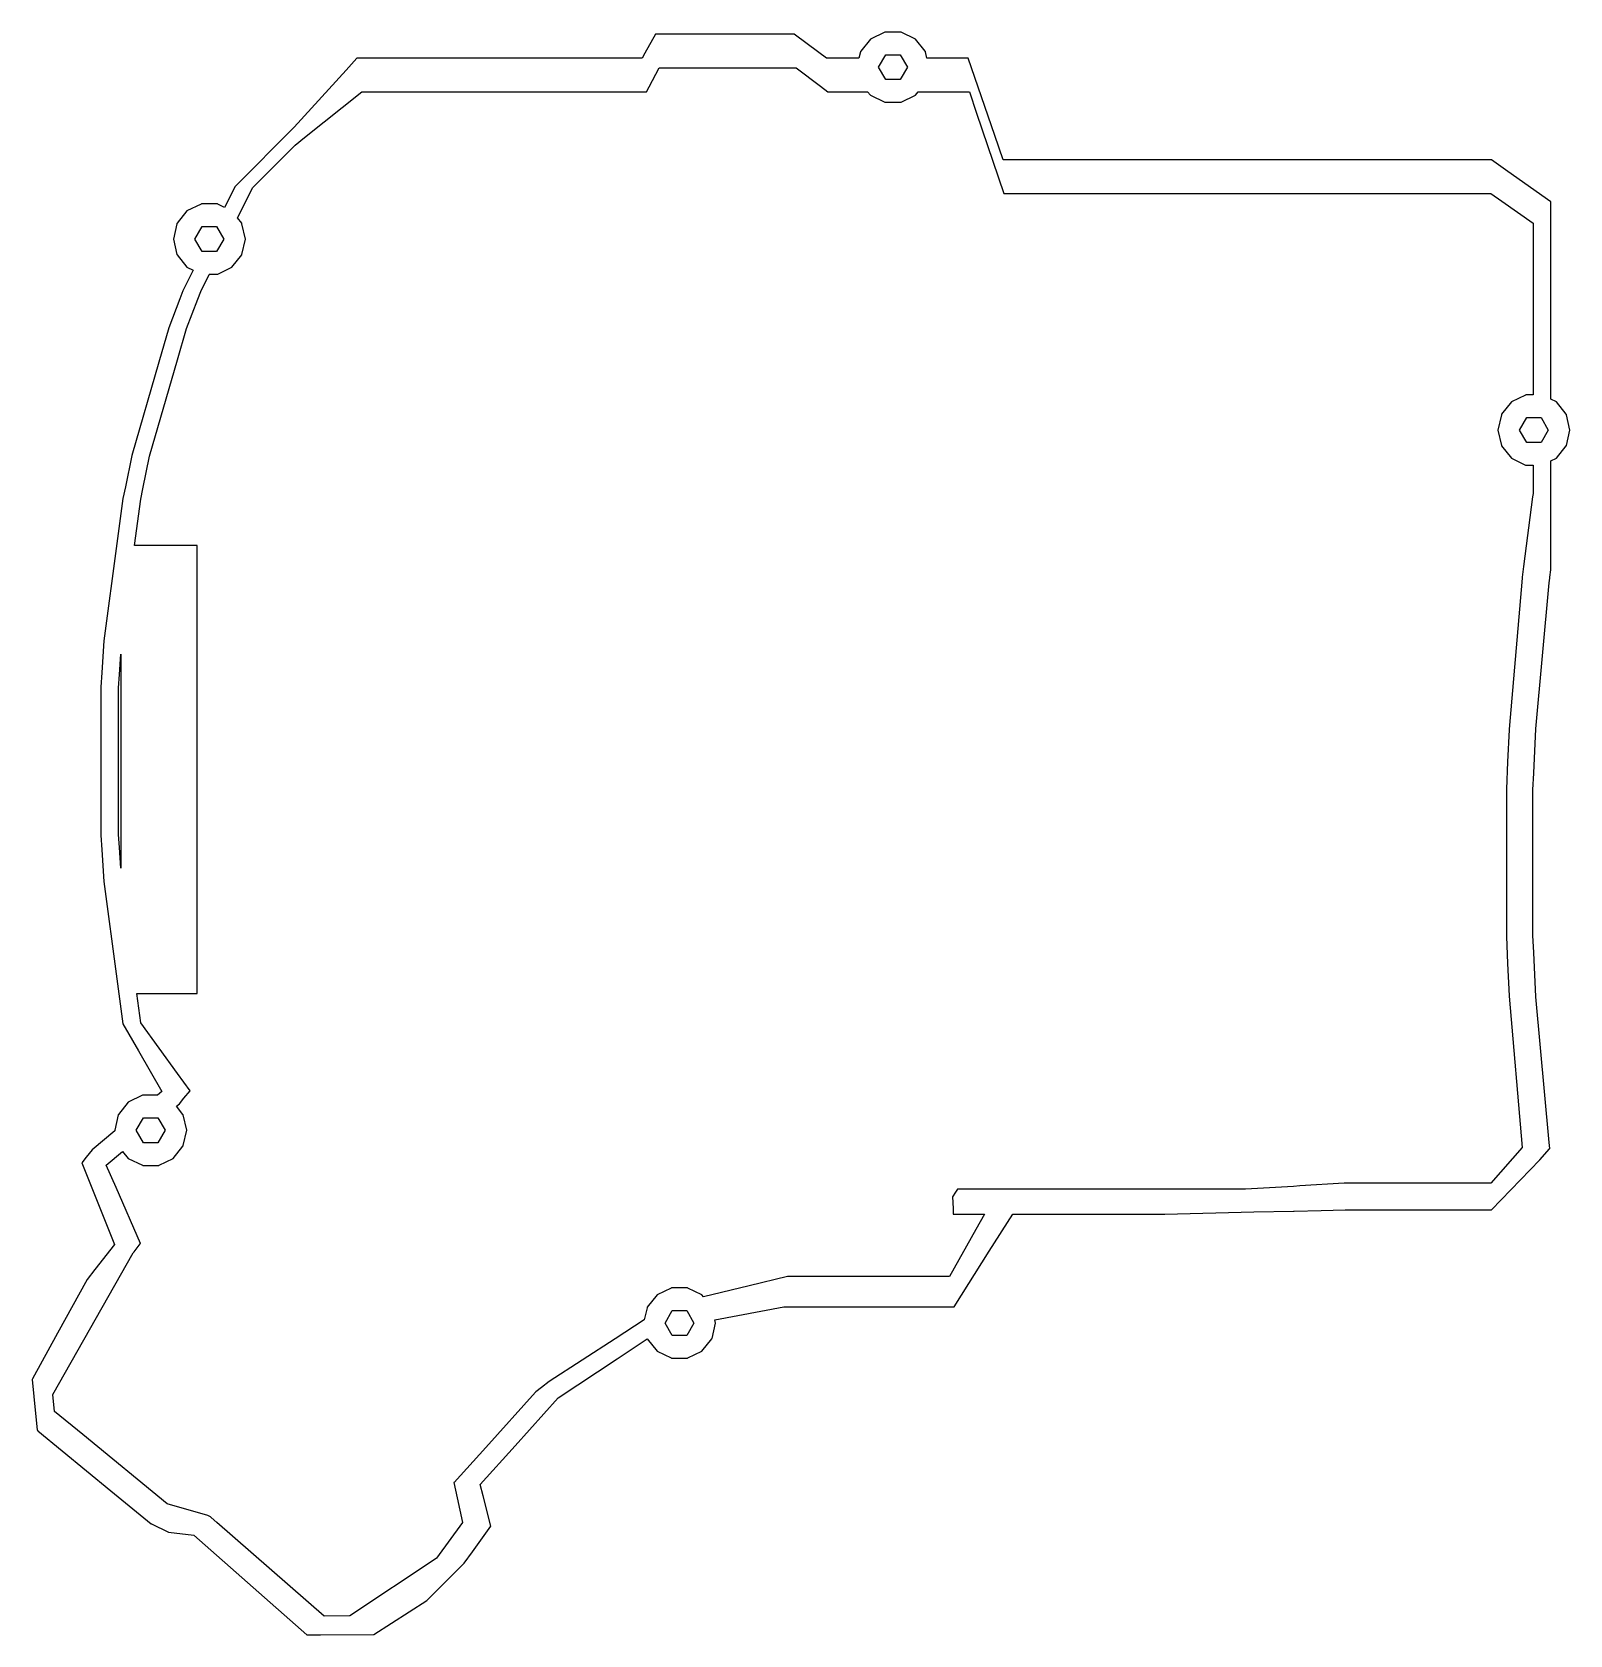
# Model space of a CAD drawing. Header units: metres. Extents: x -95 to 86, y -103 to 86.
import ezdxf

# ---------------------------------------------------------------- set-up
doc = ezdxf.new("R2010")
doc.units = ezdxf.units.M

msp = doc.modelspace()

# ---------------------------------------------------------------- linework, layer by layer
for p, q in [((-21.6505, 85.823), (-22.9159, 83.583)), ((-21.6311, 85.823), (-21.6505, 85.823)), ((-17.8235, 85.823), (-21.6311, 85.823)), ((-5.29981, 85.823), (-17.8235, 85.823)), ((-2.37271, 83.663), (-5.29981, 85.823)), ((3.71947, 85.2675), (2.56107, 83.8149)), ((5.3934, 86.0736), (3.71947, 85.2675)), ((5.42479, 86.0887), (5.3934, 86.0736)), ((7.31756, 86.0887), (5.42479, 86.0887)), ((7.34896, 86.0736), (7.31756, 86.0887)), ((9.02289, 85.2675), (7.34896, 86.0736)), ((10.1813, 83.8149), (9.02289, 85.2675)), ((-22.9159, 83.583), (-23.2437, 83.003)), ((-2.37264, 83.663), (-2.37271, 83.663)), ((-1.47824, 83.003), (-2.37264, 83.663)), ((2.53159, 83.7537), (2.36025, 83.003)), ((2.53934, 83.7876), (2.53159, 83.7537)), ((2.56107, 83.8149), (2.53934, 83.7876)), ((4.67118, 81.9423), (5.52118, 83.4146)), ((5.52118, 83.4146), (7.22118, 83.4146)), ((7.22118, 83.4146), (8.07118, 81.9423)), ((10.203, 83.7876), (10.1813, 83.8149)), ((10.2108, 83.7537), (10.203, 83.7876)), ((10.3821, 83.003), (10.2108, 83.7537)), ((-58.1829, 81.6), (-64.3081, 74.8502)), ((-56.9098, 83.003), (-58.1829, 81.6)), ((-54.4901, 83.003), (-56.9098, 83.003)), ((-41.9136, 83.003), (-54.4901, 83.003)), ((-41.4208, 83.003), (-41.9136, 83.003)), ((-38.9079, 83.003), (-41.4208, 83.003)), ((-36.0135, 83.003), (-38.9079, 83.003)), ((-35.9944, 83.003), (-36.0135, 83.003)), ((-23.2437, 83.003), (-35.9944, 83.003)), ((-22.4283, 79.6128), (-21.2179, 81.8632)), ((-21.2179, 81.8632), (-8.26162, 81.8632)), ((-8.26162, 81.8632), (-5.05519, 81.8632)), ((-5.05519, 81.8632), (-2.17408, 79.6888)), ((2.36025, 83.003), (-1.47824, 83.003)), ((5.52118, 80.4701), (4.67118, 81.9423)), ((8.07118, 81.9423), (7.22118, 80.4701)), ((15.2323, 83.003), (10.3821, 83.003)), ((18.3946, 73.8727), (15.2323, 83.003)), ((-22.7347, 79.0432), (-22.4283, 79.6128)), ((-2.17408, 79.6888), (-2.17401, 79.6887)), ((-2.17401, 79.6887), (-1.31862, 79.0432)), ((7.22118, 80.4701), (5.52118, 80.4701)), ((-63.109, 73.6279), (-56.3282, 79.0432)), ((-56.3282, 79.0432), (-43.4462, 79.0432)), ((-43.4462, 79.0432), (-41.3596, 79.0432)), ((-41.3596, 79.0432), (-38.8916, 79.0432)), ((-38.8916, 79.0432), (-38.4284, 79.0432)), ((-38.4284, 79.0432), (-25.2771, 79.0432)), ((-25.2771, 79.0432), (-22.7512, 79.0432)), ((-22.7512, 79.0432), (-22.7512, 79.0432)), ((-22.7512, 79.0432), (-22.7347, 79.0432)), ((-1.31862, 79.0432), (3.37975, 79.0432)), ((3.37975, 79.0432), (3.71947, 78.6172)), ((3.71947, 78.6172), (5.3934, 77.8111)), ((5.3934, 77.8111), (5.42479, 77.7959)), ((5.42479, 77.7959), (7.31756, 77.7959)), ((7.31756, 77.7959), (7.34896, 77.8111)), ((7.34896, 77.8111), (9.02289, 78.6172)), ((9.02289, 78.6172), (9.36261, 79.0432)), ((9.36261, 79.0432), (11.9295, 79.0432)), ((11.9295, 79.0432), (15.3919, 79.0432)), ((15.3919, 79.0432), (16.2476, 76.5202)), ((16.2476, 76.5202), (19.4619, 67.0432)), ((-64.3081, 74.8502), (-71.3081, 67.8502)), ((19.3885, 71.003), (18.3946, 73.8727)), ((-69.2081, 67.7502), (-64.2081, 72.7502)), ((-64.2081, 72.7502), (-63.109, 73.6279)), ((23.2199, 71.003), (19.3885, 71.003)), ((36.3486, 71.003), (23.2199, 71.003)), ((36.9953, 71.003), (36.3486, 71.003)), ((37.0185, 71.003), (36.9953, 71.003)), ((39.229, 71.003), (37.0185, 71.003)), ((43.3739, 71.003), (39.229, 71.003)), ((56.4545, 71.003), (43.3739, 71.003)), ((57.2192, 71.003), (56.4545, 71.003)), ((77.0451, 71.003), (57.2192, 71.003)), ((78.977, 69.6369), (77.0451, 71.003)), ((84.0451, 66.0532), (78.977, 69.6369)), ((-71.3081, 67.8502), (-72.5399, 65.3865)), ((-71.0149, 64.1366), (-69.2081, 67.7502)), ((19.4619, 67.0432), (32.9949, 67.0432)), ((32.9949, 67.0432), (33.0143, 67.0432)), ((33.0143, 67.0432), (36.5755, 67.0432)), ((36.5755, 67.0432), (38.743, 67.0432)), ((38.743, 67.0432), (38.7649, 67.0432)), ((38.7649, 67.0432), (39.3811, 67.0432)), ((39.3811, 67.0432), (52.6926, 67.0432)), ((52.6926, 67.0432), (56.6026, 67.0432)), ((56.6026, 67.0432), (58.9891, 67.0432)), ((58.9891, 67.0432), (59.0123, 67.0432)), ((59.0123, 67.0432), (59.7451, 67.0432)), ((59.7451, 67.0432), (76.9451, 67.0432)), ((76.9451, 67.0432), (78.2399, 66.1276)), ((-76.9857, 64.9735), (-78.1441, 63.5209)), ((-75.3118, 65.7796), (-76.9857, 64.9735)), ((-75.2804, 65.7947), (-75.3118, 65.7796)), ((-73.3876, 65.7947), (-75.2804, 65.7947)), ((-73.3562, 65.7796), (-73.3876, 65.7947)), ((-72.5399, 65.3865), (-73.3562, 65.7796)), ((78.2399, 66.1276), (81.9451, 63.5076)), ((84.0451, 66.0337), (84.0451, 66.0532)), ((84.0451, 60.9378), (84.0451, 66.0337)), ((84.0451, 66.0337), (84.0451, 66.0337)), ((-78.1736, 63.4597), (-78.587, 61.6484)), ((-78.1659, 63.4937), (-78.1736, 63.4597)), ((-78.1441, 63.5209), (-78.1659, 63.4937)), ((-76.034, 61.6484), (-75.184, 63.1206)), ((-75.184, 63.1206), (-73.484, 63.1206)), ((-73.484, 63.1206), (-72.634, 61.6484)), ((-70.5239, 63.5209), (-71.0149, 64.1366)), ((-70.5022, 63.4937), (-70.5239, 63.5209)), ((-70.4944, 63.4597), (-70.5022, 63.4937)), ((-70.081, 61.6484), (-70.4944, 63.4597)), ((81.9451, 63.5076), (81.9451, 54.455)), ((-78.587, 61.6484), (-78.1736, 59.837)), ((-75.184, 60.1761), (-76.034, 61.6484)), ((-72.634, 61.6484), (-73.484, 60.1761)), ((-70.4944, 59.837), (-70.081, 61.6484)), ((84.0451, 53.7909), (84.0451, 60.9378)), ((-78.1736, 59.837), (-78.1659, 59.803)), ((-78.1659, 59.803), (-78.1441, 59.7758)), ((-78.1441, 59.7758), (-76.9857, 58.3232)), ((-73.484, 60.1761), (-75.184, 60.1761)), ((-71.6823, 58.3232), (-70.5239, 59.7758)), ((-70.5239, 59.7758), (-70.5022, 59.803)), ((-70.5022, 59.803), (-70.4944, 59.837)), ((-76.249, 57.9684), (-77.4599, 55.5465)), ((-76.9857, 58.3232), (-76.249, 57.9684)), ((-75.3599, 55.4465), (-74.361, 57.4444)), ((-74.361, 57.4444), (-74.3322, 57.502)), ((-74.3322, 57.502), (-73.3876, 57.502)), ((-73.3876, 57.502), (-73.3562, 57.5171)), ((-73.3562, 57.5171), (-71.6823, 58.3232)), ((-77.4599, 55.5465), (-77.8351, 54.5686)), ((-75.7081, 54.539), (-75.3599, 55.4465)), ((-77.8351, 54.5686), (-79.1366, 51.1764)), ((-77.0366, 51.0764), (-75.7081, 54.539)), ((81.9451, 54.455), (81.9451, 51.3013)), ((84.0451, 49.7857), (84.0451, 53.7909)), ((-79.1366, 51.1764), (-80.3051, 47.1285)), ((81.9451, 51.3013), (81.9451, 47.1008)), ((-78.1055, 47.3735), (-77.0366, 51.0764)), ((84.0451, 49.7278), (84.0451, 49.7857)), ((84.0451, 46.3293), (84.0451, 49.7278)), ((-81.3866, 36.0075), (-78.1055, 47.3735)), ((-80.3051, 47.1285), (-83.4866, 36.1075)), ((81.9451, 47.1008), (81.9451, 44.5702)), ((84.0451, 42.731), (84.0451, 46.3293)), ((81.9451, 44.5702), (81.9451, 43.2384)), ((79.3934, 42.4171), (78.235, 40.9645)), ((81.0673, 43.2232), (79.3934, 42.4171)), ((81.0987, 43.2384), (81.0673, 43.2232)), ((81.9451, 43.2384), (81.0987, 43.2384)), ((84.6968, 42.4171), (84.0451, 42.731)), ((85.8552, 40.9645), (84.6968, 42.4171)), ((78.2055, 40.9033), (77.7921, 39.092)), ((78.2133, 40.9373), (78.2055, 40.9033)), ((78.235, 40.9645), (78.2133, 40.9373)), ((80.3451, 39.092), (81.1951, 40.5642)), ((81.1951, 40.5642), (82.8951, 40.5642)), ((82.8951, 40.5642), (83.7451, 39.092)), ((85.8769, 40.9373), (85.8552, 40.9645)), ((85.8847, 40.9033), (85.8769, 40.9373)), ((86.2981, 39.092), (85.8847, 40.9033)), ((77.7921, 39.092), (78.2055, 37.2806)), ((81.1951, 37.6197), (80.3451, 39.092)), ((83.7451, 39.092), (82.8951, 37.6197)), ((85.8847, 37.2806), (86.2981, 39.092)), ((-83.4866, 36.1075), (-84.2575, 32.3855)), ((-82.1816, 32.169), (-81.3866, 36.0075)), ((78.2055, 37.2806), (78.2133, 37.2467)), ((78.2133, 37.2467), (78.235, 37.2194)), ((78.235, 37.2194), (79.3934, 35.7668)), ((82.8951, 37.6197), (81.1951, 37.6197)), ((84.6968, 35.7668), (85.8552, 37.2194)), ((85.8552, 37.2194), (85.8769, 37.2467)), ((85.8769, 37.2467), (85.8847, 37.2806)), ((79.3934, 35.7668), (81.0673, 34.9607)), ((81.0673, 34.9607), (81.0987, 34.9456)), ((81.0987, 34.9456), (81.9451, 34.9456)), ((81.9451, 34.9456), (81.9451, 31.5934)), ((84.0451, 35.453), (84.6968, 35.7668)), ((84.0451, 31.5934), (84.0451, 35.453)), ((-84.2575, 32.3855), (-84.5406, 31.0184)), ((-84.5406, 31.0184), (-85.2541, 25.6926)), ((-83.1736, 25.4471), (-82.4406, 30.9184)), ((-82.4406, 30.9184), (-82.1816, 32.169)), ((81.8816, 31.2123), (80.8206, 22.9656)), ((81.9451, 31.5934), (81.8816, 31.2123)), ((84.0451, 22.6042), (84.0451, 31.5934)), ((-85.2541, 25.6926), (-86.7923, 14.2113)), ((-75.7887, 25.4471), (-83.1736, 25.4471)), ((-75.7887, -27.4471), (-75.7887, 25.4471)), ((80.8206, 22.9656), (80.6608, 21.7241)), ((80.6519, 21.6206), (79.1118, 3.76888)), ((80.6585, 21.6975), (80.6519, 21.6206)), ((80.6608, 21.7241), (80.6585, 21.6975)), ((82.2635, 3.81382), (83.8567, 21.0492)), ((83.8567, 21.0492), (83.9095, 21.6206)), ((83.9095, 21.6206), (83.9261, 21.7409)), ((83.9261, 21.7409), (84.0451, 22.6042)), ((-86.7923, 14.2113), (-87.0379, 10.4806)), ((-84.9492, 10.2092), (-84.7887, 12.6476)), ((-84.7887, 12.6476), (-84.7887, -12.6476)), ((-87.0379, 10.4806), (-87.1518, 8.75)), ((-85.0518, 8.65), (-84.9492, 10.2092)), ((-87.1518, 8.75), (-87.1518, -8.75)), ((-85.0518, -8.65), (-85.0518, 8.65)), ((82.0174, -1.4204), (82.2635, 3.81382)), ((79.1067, 3.71029), (78.9397, -0.09511)), ((79.1106, 3.75513), (79.1067, 3.71029)), ((79.1118, 3.76888), (79.1106, 3.75513)), ((78.9397, -0.09511), (78.7991, -3.3)), ((81.9244, -3.4), (82.0174, -1.4204)), ((78.7991, -3.3), (78.7991, -20.7)), ((81.9244, -20.6), (81.9244, -3.4)), ((-87.1518, -8.75), (-87.0379, -10.4806)), ((-84.9492, -10.2092), (-85.0518, -8.65)), ((-87.0379, -10.4806), (-86.7923, -14.2113)), ((-84.7887, -12.6476), (-84.9492, -10.2092)), ((-86.7923, -14.2113), (-85.2541, -25.6926)), ((78.7991, -20.7), (78.9397, -23.9049)), ((82.0174, -22.5796), (81.9244, -20.6)), ((82.2635, -27.8138), (82.0174, -22.5796)), ((78.9397, -23.9049), (79.1067, -27.7103)), ((-85.2541, -25.6926), (-84.5406, -31.0184)), ((-82.4406, -30.9184), (-82.9056, -27.4471)), ((-82.9056, -27.4471), (-75.7887, -27.4471)), ((79.1067, -27.7103), (79.1106, -27.7551)), ((79.1106, -27.7551), (79.1118, -27.7689)), ((79.1118, -27.7689), (80.6519, -45.6206)), ((83.8567, -45.0492), (82.2635, -27.8138)), ((-84.5406, -31.0184), (-82.6935, -34.2265)), ((-78.1195, -36.875), (-82.4406, -30.9184)), ((-82.6935, -34.2265), (-79.9461, -38.9984)), ((-76.6237, -38.937), (-78.1195, -36.875)), ((-82.2394, -39.4607), (-83.9133, -40.2668)), ((-82.208, -39.4456), (-82.2394, -39.4607)), ((-80.4789, -39.4456), (-82.208, -39.4456)), ((-79.9461, -38.9984), (-80.4789, -39.4456)), ((-77.3389, -39.8091), (-76.6237, -38.937)), ((-76.6237, -38.937), (-76.6237, -38.937)), ((-83.9133, -40.2668), (-85.0717, -41.7194)), ((-78.2208, -40.7547), (-77.8796, -40.4684)), ((-77.4515, -41.7194), (-78.2208, -40.7547)), ((-77.8796, -40.4684), (-77.339, -39.8092)), ((-77.8796, -40.4684), (-77.8796, -40.4684)), ((-77.339, -39.8092), (-77.3389, -39.8091)), ((-85.1012, -41.7806), (-85.5146, -43.592)), ((-85.0934, -41.7467), (-85.1012, -41.7806)), ((-85.0717, -41.7194), (-85.0934, -41.7467)), ((-82.9616, -43.592), (-82.1116, -42.1197)), ((-82.1116, -42.1197), (-80.4116, -42.1197)), ((-80.4116, -42.1197), (-79.5616, -43.592)), ((-77.4298, -41.7467), (-77.4515, -41.7194)), ((-77.422, -41.7806), (-77.4298, -41.7467)), ((-77.0086, -43.592), (-77.422, -41.7806)), ((-85.4995, -43.6583), (-88.158, -45.889)), ((-85.5146, -43.592), (-85.4995, -43.6583)), ((-82.1116, -45.0642), (-82.9616, -43.592)), ((-80.4116, -45.0642), (-82.1116, -45.0642)), ((-79.5616, -43.592), (-80.4116, -45.0642)), ((-77.4298, -45.4373), (-77.422, -45.4033)), ((-77.422, -45.4033), (-77.0086, -43.592)), ((83.9191, -45.7241), (83.8567, -45.0492)), ((-88.8772, -46.766), (-89.4139, -47.4205)), ((-88.158, -45.889), (-88.8772, -46.766)), ((-88.158, -45.889), (-88.158, -45.889)), ((-86.5052, -47.7061), (-84.5754, -46.0869)), ((-84.5754, -46.0869), (-83.9133, -46.9171)), ((-83.9133, -46.9171), (-82.2394, -47.7232)), ((-80.2838, -47.7232), (-78.6099, -46.9171)), ((-78.6099, -46.9171), (-77.4515, -45.4645)), ((-77.4515, -45.4645), (-77.4298, -45.4373)), ((80.6519, -45.6206), (76.9451, -49.8345)), ((77.0451, -52.971), (82.7282, -47.0875)), ((82.7282, -47.0875), (83.8752, -45.7744)), ((83.8752, -45.7744), (83.9191, -45.7241)), ((-89.4139, -47.4205), (-86.5659, -54.5208)), ((-85.3588, -50.3272), (-86.5052, -47.7061)), ((-82.2394, -47.7232), (-82.208, -47.7384)), ((-82.208, -47.7384), (-80.3152, -47.7384)), ((-80.3152, -47.7384), (-80.2838, -47.7232)), ((-82.4596, -56.9561), (-85.3588, -50.3272)), ((13.7521, -50.9163), (13.4035, -51.4543)), ((13.9905, -50.5485), (13.7521, -50.9163)), ((20.9493, -50.5485), (13.9905, -50.5485)), ((31.0551, -50.5485), (20.9493, -50.5485)), ((32.5932, -50.5485), (31.0551, -50.5485)), ((36.6034, -50.5485), (32.5932, -50.5485)), ((40.5337, -50.5485), (36.6034, -50.5485)), ((47.9886, -50.5485), (40.5337, -50.5485)), ((53.6481, -50.2228), (47.9886, -50.5485)), ((54.3939, -50.1695), (53.6481, -50.2228)), ((53.6481, -50.2228), (53.6481, -50.2228)), ((59.6451, -49.8345), (54.3939, -50.1695)), ((76.9451, -49.8345), (59.6451, -49.8345)), ((13.4035, -51.4543), (13.4675, -52.8297)), ((13.4675, -52.8297), (13.4934, -53.3862)), ((56.9337, -53.045), (59.7451, -52.971)), ((59.7451, -52.971), (77.0451, -52.971)), ((-86.5659, -54.5208), (-85.5345, -57.0925)), ((13.4934, -53.3862), (13.4965, -53.4548)), ((13.4965, -53.4548), (13.4978, -53.4828)), ((13.4978, -53.4828), (13.4978, -53.4828)), ((13.4978, -53.4828), (17.1882, -53.4828)), ((17.1882, -53.4828), (16.1719, -55.2924)), ((17.7274, -57.8831), (20.5052, -53.4828)), ((20.5052, -53.4828), (28.8517, -53.4828)), ((28.8517, -53.4828), (28.9644, -53.4828)), ((28.9644, -53.4828), (30.6239, -53.4828)), ((30.6239, -53.4828), (36.1917, -53.4828)), ((36.1917, -53.4828), (36.2944, -53.4828)), ((36.2944, -53.4828), (36.3966, -53.4828)), ((36.3966, -53.4828), (38.4829, -53.4828)), ((38.4829, -53.4828), (48.9583, -53.2381)), ((38.4829, -53.4828), (38.4829, -53.4828)), ((48.9583, -53.2381), (53.6481, -53.1286)), ((53.6481, -53.1286), (53.7485, -53.1263)), ((53.6481, -53.1286), (53.6481, -53.1286)), ((53.7485, -53.1263), (56.9337, -53.045)), ((16.1719, -55.2924), (13.0393, -60.8699)), ((-92.826, -74.7913), (-83.3172, -58.0537)), ((-85.5345, -57.0925), (-87.8439, -60.0485)), ((-83.3172, -58.0537), (-83.2325, -57.9453)), ((-83.3172, -58.0537), (-83.3172, -58.0537)), ((-83.2325, -57.9453), (-82.5063, -57.0158)), ((-82.5063, -57.0158), (-82.5059, -57.0153)), ((-82.5059, -57.0153), (-82.4596, -56.9561)), ((-82.5059, -57.0153), (-82.5059, -57.0153)), ((13.5891, -64.4386), (17.7274, -57.8831)), ((-87.8441, -60.0487), (-88.7508, -61.2092)), ((-87.8439, -60.0485), (-87.8441, -60.0487)), ((-88.7508, -61.2092), (-92.2502, -67.5563)), ((-19.8065, -62.2169), (-21.4804, -63.023)), ((-19.7751, -62.2018), (-19.8065, -62.2169)), ((-17.8824, -62.2018), (-19.7751, -62.2018)), ((-17.851, -62.2169), (-17.8824, -62.2018)), ((-16.177, -63.023), (-17.851, -62.2169)), ((-10.5968, -61.9561), (-15.9918, -63.2552)), ((-6.08605, -60.8699), (-10.5968, -61.9561)), ((6.64344, -60.8699), (-6.08605, -60.8699)), ((13.0393, -60.8699), (6.64344, -60.8699)), ((-21.4804, -63.023), (-22.6388, -64.4756)), ((-15.9918, -63.2552), (-16.177, -63.023)), ((-22.9957, -65.9713), (-26.4389, -68.2088)), ((-22.6683, -64.5368), (-22.9957, -65.9713)), ((-22.6606, -64.5028), (-22.6683, -64.5368)), ((-22.6388, -64.4756), (-22.6606, -64.5028)), ((-20.5287, -66.3481), (-19.6787, -64.8759)), ((-19.6787, -64.8759), (-17.9787, -64.8759)), ((-17.9787, -64.8759), (-17.1287, -66.3481)), ((-14.664, -65.9614), (-6.5022, -64.4386)), ((-14.5757, -66.3481), (-14.664, -65.9614)), ((-6.5022, -64.4386), (2.37856, -64.4386)), ((2.37856, -64.4386), (2.43206, -64.4386)), ((2.43206, -64.4386), (13.5891, -64.4386)), ((-92.2502, -67.5563), (-95.2114, -72.9275)), ((-19.6787, -67.8204), (-20.5287, -66.3481)), ((-17.9787, -67.8204), (-19.6787, -67.8204)), ((-17.1287, -66.3481), (-17.9787, -67.8204)), ((-14.9891, -68.1595), (-14.5757, -66.3481)), ((-26.4389, -68.2088), (-34.2285, -73.271)), ((-26.2069, -70.5647), (-22.6578, -68.1969)), ((-22.6578, -68.1969), (-22.6388, -68.2207)), ((-22.6388, -68.2207), (-21.4804, -69.6733)), ((-21.4804, -69.6733), (-19.8065, -70.4794)), ((-17.851, -70.4794), (-16.177, -69.6733)), ((-16.177, -69.6733), (-15.0186, -68.2207)), ((-15.0186, -68.2207), (-14.9969, -68.1935)), ((-14.9969, -68.1935), (-14.9891, -68.1595)), ((-33.1554, -75.2005), (-26.2069, -70.5647)), ((-19.8065, -70.4794), (-19.7751, -70.4945)), ((-19.7751, -70.4945), (-17.8824, -70.4945)), ((-17.8824, -70.4945), (-17.851, -70.4794)), ((-95.2114, -72.9275), (-95.2711, -73.0358)), ((-95.2711, -73.0358), (-95.0676, -75.0101)), ((-95.2114, -72.9275), (-95.2114, -72.9275)), ((-34.2285, -73.271), (-35.1204, -73.9518)), ((-95.0676, -75.0101), (-94.6549, -79.0129)), ((-92.633, -76.7834), (-92.826, -74.7913)), ((-35.8243, -74.4965), (-41.7118, -81.0353)), ((-38.2278, -80.8339), (-33.1554, -75.2005)), ((-35.8028, -74.4727), (-35.8243, -74.4965)), ((-35.1204, -73.9518), (-35.8028, -74.4727)), ((-89.2847, -79.5257), (-92.633, -76.7834)), ((-94.6549, -79.0129), (-94.6014, -79.0568)), ((-94.6014, -79.0568), (-94.5775, -79.0765)), ((-94.5775, -79.0765), (-94.5775, -79.0765)), ((-94.5775, -79.0765), (-85.9578, -86.1554)), ((-79.3028, -87.7014), (-89.2847, -79.5257)), ((-41.7118, -81.0353), (-45.4338, -85.169)), ((-42.3555, -85.4182), (-38.2278, -80.8339)), ((-45.4338, -85.169), (-45.4552, -85.1928)), ((-45.4338, -85.169), (-45.4338, -85.169)), ((-85.9578, -86.1554), (-81.2139, -90.0513)), ((-45.4552, -85.1928), (-45.0641, -87.0078)), ((-45.0641, -87.0078), (-44.4426, -89.8924)), ((-42.0151, -86.7427), (-42.3555, -85.4182)), ((-42.3555, -85.4182), (-42.3555, -85.4182)), ((-41.0879, -90.3507), (-42.0151, -86.7427)), ((-74.5119, -89.0942), (-79.3028, -87.7014)), ((-81.2139, -90.0513), (-81.1846, -90.0754)), ((-81.1846, -90.0754), (-79.1808, -91.0538)), ((-74.2067, -89.2434), (-74.5119, -89.0942)), ((-74.204, -89.2458), (-74.2067, -89.2434)), ((-74.1292, -89.3112), (-74.204, -89.2458)), ((-73.4622, -89.8947), (-74.1292, -89.3112)), ((-74.1292, -89.3112), (-74.1292, -89.3112)), ((-60.7959, -100.976), (-73.4622, -89.8947)), ((-44.4426, -89.8924), (-47.513, -94.1185)), ((-43.2778, -93.3648), (-41.0879, -90.3507)), ((-79.1808, -91.0538), (-76.1912, -91.3822)), ((-76.1912, -91.3822), (-62.8465, -103.181)), ((-47.5535, -94.1742), (-57.759, -100.935)), ((-47.513, -94.1185), (-47.5535, -94.1742)), ((-44.246, -94.6975), (-43.2778, -93.3648)), ((-46.4033, -96.8641), (-44.246, -94.6975)), ((-48.6574, -99.128), (-46.4033, -96.8641)), ((-54.9222, -103.144), (-48.6574, -99.128)), ((-57.759, -100.935), (-60.7959, -100.976)), ((-62.8465, -103.181), (-61.2363, -103.174)), ((-61.2363, -103.174), (-54.9222, -103.144))]:
    msp.add_line(p, q)

doc.saveas('drawing.dxf')
